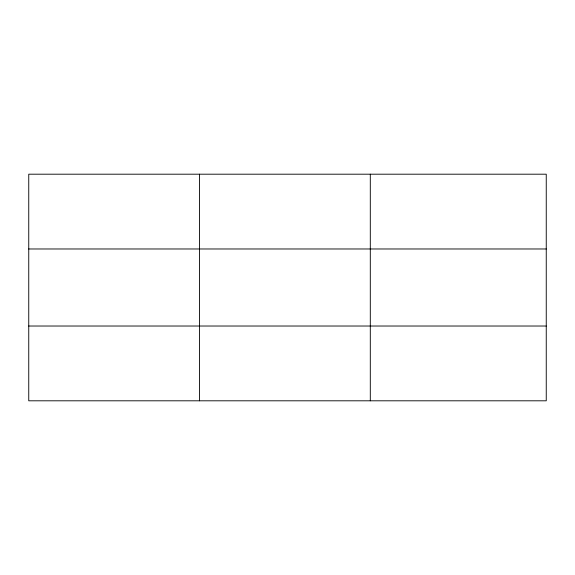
<?xml version="1.0" encoding="UTF-8"?>
<svg xmlns="http://www.w3.org/2000/svg" width="575" height="575" viewBox="0 0 575 575"><rect width="100%" height="100%" fill="white"/><g stroke="black" fill="none" stroke-linecap="round" stroke-linejoin="round"><path stroke-width="0.86" d="M199.525 400.804L199.525 174.196M370.3 400.804L370.3 174.196M546.25 326.025L546.25 400.804L28.75 400.804L28.75 174.196L546.25 174.196L546.25 326.025L28.75 326.025M28.75 248.975L546.25 248.975"/></g></svg>
